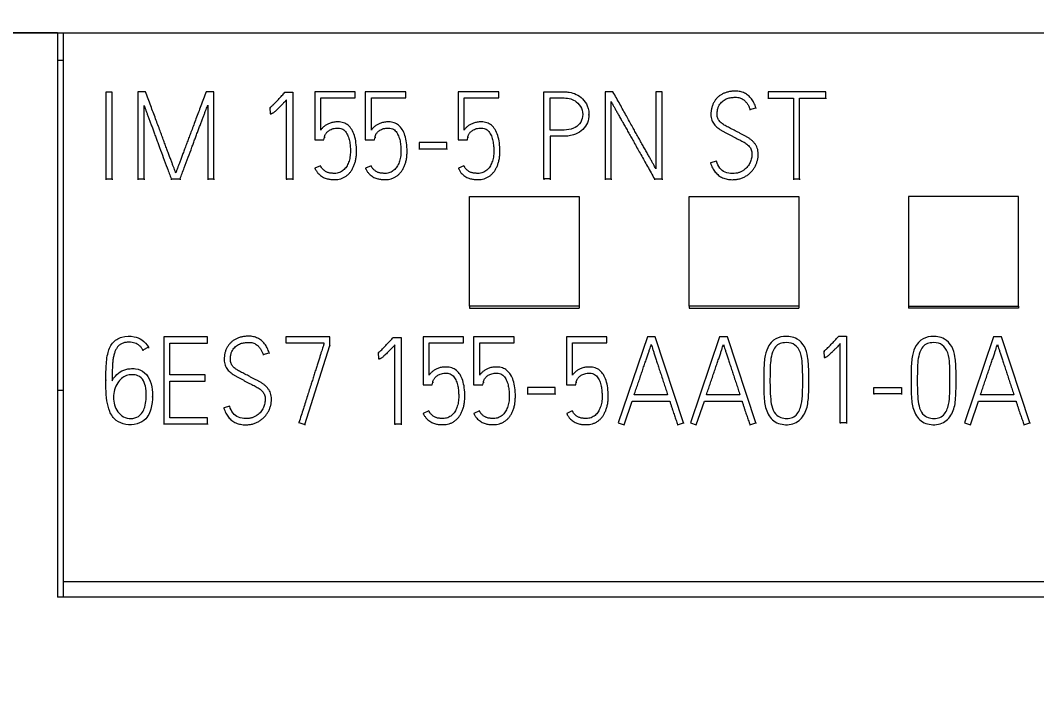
# Model space of a CAD drawing. Header units: millimetres. Extents: x 1359 to 3577, y 1333 to 3557.
# Drawn here: x 2545.79 to 2564.3, y 3041.61 to 3053.78 of the extents above; entities that cross this region are included whole.
import ezdxf

# ---------------------------------------------------------------- set-up
doc = ezdxf.new("R2010")
doc.units = ezdxf.units.MM
doc.set_wipeout_variables(frame=1)
doc.layers.add('000-PI-Oprema', color=30, linetype='Continuous', lineweight=5)
doc.layers.add('002-PI-Kabelska kanalica', color=150, linetype='Continuous')
doc.styles.get("Standard").update_dxf_attribs({"font": 'arial.ttf'})
doc.dimstyles.new('ISO-25', dxfattribs={"dimtxt": 2.5, "dimasz": 2.5, "dimexe": 1.25, "dimexo": 0.625, "dimtad": 1, "dimtxsty": 'Standard', "dimcen": 2.5, "dimadec": 0, "dimazin": 0, "dimtfac": 1, "dimtmove": 0, "dimatfit": 3, "dimfxl": 1, "dimarcsym": 0})

# ---------------------------------------------------------------- blocks, each defined once
blk = doc.blocks.new('IM 155-5 PN ST - 6ES7155-5AA01-0AB0')
blk.add_wipeout([(0, 147.007), (34.8, 147.007), (34.8, 0), (0, 0)])
at = {"color": 0, "linetype": 'ByBlock', "lineweight": 0, "ltscale": 0.25}
blk.add_lwpolyline([(0, 147.007), (34.8, 147.007), (34.8, 0), (0, 0), (0, 147.007)], dxfattribs=at)
at = {"layer": '000-PI-Oprema', "color": 0, "linetype": 'ByBlock', "lineweight": 0}
for p, q in [((4.9, 147.007), (0, 147.007)), ((5, 147), (4.9, 147)), ((29.8, 147), (5, 147)), ((5, 147), (5, 137.006)), ((5, 146.5), (4.9, 146.5)), ((5.89, 145.928), (5.779, 145.928)), ((5.779, 145.928), (5.779, 144.345)), ((5.89, 144.345), (5.89, 145.928)), ((6.36, 145.932), (6.36, 144.345)), ((6.502, 145.932), (6.36, 145.932)), ((7.747, 145.932), (7.603, 145.932)), ((7.747, 144.345), (7.747, 145.932)), ((9.041, 145.923), (9.181, 145.923)), ((9.181, 145.923), (9.181, 144.343)), ((10.321, 145.932), (9.582, 145.932)), ((9.582, 145.932), (9.582, 145.06)), ((10.321, 145.822), (10.321, 145.932)), ((11.242, 145.932), (10.503, 145.932)), ((10.503, 145.932), (10.503, 145.06)), ((11.242, 145.822), (11.242, 145.932)), ((12.194, 145.932), (12.194, 145.06)), ((12.933, 145.932), (12.194, 145.932)), ((12.933, 145.822), (12.933, 145.932)), ((13.757, 144.345), (13.757, 145.932)), ((14.871, 145.932), (14.871, 144.345)), ((15.015, 145.932), (14.871, 145.932)), ((15.911, 145.932), (15.798, 145.932)), ((15.798, 145.932), (15.798, 144.528)), ((15.911, 144.345), (15.911, 145.932)), ((18.89, 145.93), (17.844, 145.93)), ((17.844, 145.93), (17.844, 145.818)), ((18.89, 145.818), (18.89, 145.93)), ((7.634, 145.69), (7.634, 144.345)), ((9.07, 144.343), (9.07, 145.787)), ((9.693, 145.236), (9.693, 145.822)), ((9.693, 145.822), (10.321, 145.822)), ((10.614, 145.236), (10.614, 145.822)), ((10.614, 145.822), (11.242, 145.822)), ((12.305, 145.822), (12.933, 145.822)), ((12.305, 145.236), (12.305, 145.822)), ((13.87, 145.236), (13.87, 145.82)), ((14.982, 144.345), (14.982, 145.754)), ((17.844, 145.818), (18.301, 145.818)), ((17.844, 145.818), (17.844, 145.805)), ((18.301, 145.818), (18.301, 144.345)), ((18.415, 144.345), (18.415, 145.818)), ((18.415, 145.818), (18.89, 145.818)), ((18.89, 145.818), (18.89, 145.805)), ((6.473, 144.345), (6.473, 145.685)), ((8.772, 145.649), (8.772, 145.636)), ((8.779, 145.531), (8.772, 145.649)), ((8.779, 145.531), (8.779, 145.519)), ((14.578, 145.505), (14.578, 145.518)), ((16.799, 145.521), (16.799, 145.508)), ((17.509, 145.611), (17.618, 145.641)), ((17.509, 145.611), (17.509, 145.598)), ((17.618, 145.641), (17.618, 145.629)), ((9.582, 145.06), (9.751, 145.06)), ((9.751, 145.06), (9.76, 145.109)), ((9.76, 145.109), (9.76, 145.096)), ((10.503, 145.06), (10.672, 145.06)), ((10.672, 145.06), (10.681, 145.109)), ((10.681, 145.109), (10.681, 145.096)), ((11.99, 145.007), (11.484, 145.007)), ((11.484, 145.007), (11.484, 144.895)), ((11.99, 144.895), (11.99, 145.007)), ((12.194, 145.06), (12.363, 145.06)), ((12.363, 145.06), (12.372, 145.109)), ((12.372, 145.109), (12.372, 145.096)), ((13.87, 145.124), (13.87, 144.345)), ((10.344, 144.842), (10.344, 144.855)), ((11.265, 144.842), (11.265, 144.855)), ((11.484, 144.895), (11.99, 144.895)), ((11.484, 144.895), (11.484, 144.883)), ((11.99, 144.895), (11.99, 144.883)), ((12.956, 144.842), (12.956, 144.855)), ((17.66, 144.783), (17.66, 144.796)), ((9.689, 144.585), (9.587, 144.539)), ((10.61, 144.585), (10.508, 144.539)), ((12.301, 144.585), (12.199, 144.539)), ((16.901, 144.669), (16.792, 144.638)), ((16.792, 144.638), (16.792, 144.625)), ((9.587, 144.539), (9.587, 144.526)), ((10.508, 144.539), (10.508, 144.526)), ((12.199, 144.539), (12.199, 144.526)), ((5.779, 144.345), (5.89, 144.345)), ((5.779, 144.345), (5.779, 144.332)), ((5.89, 144.345), (5.89, 144.332)), ((6.36, 144.345), (6.36, 144.332)), ((6.36, 144.345), (6.473, 144.345)), ((6.473, 144.345), (6.473, 144.332)), ((6.968, 144.345), (6.968, 144.332)), ((6.968, 144.345), (7.13, 144.345)), ((7.13, 144.345), (7.13, 144.332)), ((7.634, 144.345), (7.747, 144.345)), ((7.634, 144.345), (7.634, 144.332)), ((7.747, 144.345), (7.747, 144.332)), ((9.07, 144.343), (9.07, 144.33)), ((9.181, 144.343), (9.07, 144.343)), ((9.181, 144.343), (9.181, 144.33)), ((13.757, 144.345), (13.757, 144.332)), ((13.87, 144.345), (13.757, 144.345)), ((13.87, 144.345), (13.87, 144.332)), ((14.871, 144.345), (14.871, 144.332)), ((14.871, 144.345), (14.982, 144.345)), ((14.982, 144.345), (14.982, 144.332)), ((15.772, 144.345), (15.911, 144.345)), ((15.772, 144.345), (15.772, 144.332)), ((15.911, 144.345), (15.911, 144.332)), ((18.301, 144.345), (18.415, 144.345)), ((18.301, 144.345), (18.301, 144.332)), ((18.415, 144.345), (18.415, 144.332)), ((12.4, 144.028), (14.4, 144.028)), ((12.4, 142.027), (12.4, 144.028)), ((14.4, 144.028), (14.4, 142.027)), ((16.4, 142.027), (16.4, 144.028)), ((16.4, 144.028), (18.4, 144.028)), ((18.4, 144.028), (18.4, 142.027)), ((20.4, 144.028), (20.4, 142.027)), ((22.4, 144.028), (20.4, 144.028)), ((22.4, 142.027), (22.4, 144.028)), ((14.4, 142.027), (12.4, 142.027)), ((12.4, 142.027), (12.4, 141.989)), ((12.4, 141.989), (14.4, 141.989)), ((14.4, 142.027), (14.4, 141.989)), ((18.4, 142.027), (16.4, 142.027)), ((16.4, 142.027), (16.4, 141.989)), ((16.4, 141.989), (18.4, 141.989)), ((18.4, 142.027), (18.4, 141.989)), ((20.4, 142.027), (22.4, 142.027)), ((20.4, 142.027), (20.4, 141.989)), ((22.4, 141.989), (20.4, 141.989)), ((22.4, 142.027), (22.4, 141.989)), ((7.63, 141.468), (6.833, 141.468)), ((6.833, 141.468), (6.833, 139.886)), ((7.63, 141.356), (7.63, 141.468)), ((9.858, 141.471), (9.059, 141.471)), ((9.059, 141.471), (9.059, 141.358)), ((9.858, 141.31), (9.858, 141.471)), ((11.014, 141.46), (11.154, 141.46)), ((11.154, 141.46), (11.154, 139.879)), ((12.294, 141.468), (11.555, 141.468)), ((11.555, 141.468), (11.555, 140.597)), ((12.294, 141.358), (12.294, 141.468)), ((13.215, 141.468), (12.476, 141.468)), ((12.476, 141.468), (12.476, 140.597)), ((13.215, 141.358), (13.215, 141.468)), ((14.906, 141.468), (14.167, 141.468)), ((14.167, 141.468), (14.167, 140.597)), ((14.906, 141.358), (14.906, 141.468)), ((15.641, 141.471), (15.11, 139.906)), ((15.783, 141.471), (15.641, 141.471)), ((16.3, 139.906), (15.783, 141.471)), ((16.957, 141.471), (16.426, 139.906)), ((17.099, 141.471), (16.957, 141.471)), ((17.616, 139.906), (17.099, 141.471)), ((19.128, 141.483), (19.267, 141.483)), ((19.267, 141.483), (19.267, 139.903)), ((21.947, 141.471), (21.417, 139.906)), ((22.09, 141.471), (21.947, 141.471)), ((22.607, 139.906), (22.09, 141.471)), ((6.556, 141.279), (6.453, 141.226)), ((6.556, 141.279), (6.556, 141.266)), ((6.944, 140.775), (6.944, 141.356)), ((6.944, 141.356), (7.63, 141.356)), ((9.059, 141.358), (9.747, 141.358)), ((9.403, 139.875), (9.858, 141.31)), ((9.747, 141.358), (9.747, 141.328)), ((9.858, 141.31), (9.858, 141.297)), ((11.043, 139.879), (11.043, 141.323)), ((11.666, 140.773), (11.666, 141.358)), ((11.666, 141.358), (12.294, 141.358)), ((12.587, 140.773), (12.587, 141.358)), ((12.587, 141.358), (13.215, 141.358)), ((14.278, 140.773), (14.278, 141.358)), ((14.278, 141.358), (14.906, 141.358)), ((19.156, 139.903), (19.156, 141.347)), ((6.453, 141.226), (6.453, 141.214)), ((8.644, 141.147), (8.752, 141.178)), ((8.644, 141.147), (8.644, 141.134)), ((8.752, 141.178), (8.752, 141.165)), ((10.745, 141.185), (10.745, 141.172)), ((10.752, 141.068), (10.745, 141.185)), ((10.752, 141.068), (10.752, 141.055)), ((18.866, 141.092), (18.859, 141.209)), ((18.859, 141.209), (18.859, 141.196)), ((18.866, 141.092), (18.866, 141.079)), ((7.934, 141.058), (7.934, 141.045)), ((7.587, 140.775), (6.944, 140.775)), ((7.587, 140.665), (7.587, 140.775)), ((17.762, 140.712), (17.762, 140.699)), ((18.581, 140.68), (18.581, 140.693)), ((20.445, 140.712), (20.445, 140.699)), ((21.264, 140.68), (21.264, 140.693)), ((5.778, 140.687), (5.778, 140.675)), ((6.944, 139.996), (6.944, 140.665)), ((6.944, 140.665), (7.587, 140.665)), ((11.555, 140.597), (11.724, 140.597)), ((11.724, 140.597), (11.733, 140.645)), ((11.733, 140.645), (11.733, 140.633)), ((12.476, 140.597), (12.645, 140.597)), ((12.645, 140.597), (12.654, 140.645)), ((12.654, 140.645), (12.654, 140.633)), ((13.457, 140.544), (13.457, 140.432)), ((13.963, 140.544), (13.457, 140.544)), ((13.963, 140.432), (13.963, 140.544)), ((14.167, 140.597), (14.336, 140.597)), ((14.336, 140.597), (14.345, 140.645)), ((14.345, 140.645), (14.345, 140.633)), ((19.764, 140.544), (20.27, 140.544)), ((19.764, 140.432), (19.764, 140.544)), ((20.27, 140.544), (20.27, 140.432)), ((4.9, 140.5), (5, 140.5)), ((6.627, 140.371), (6.627, 140.383)), ((8.795, 140.32), (8.795, 140.333)), ((12.316, 140.378), (12.316, 140.391)), ((13.237, 140.378), (13.237, 140.391)), ((13.457, 140.432), (13.963, 140.432)), ((13.457, 140.432), (13.457, 140.419)), ((13.963, 140.432), (13.963, 140.419)), ((14.928, 140.378), (14.928, 140.391)), ((16.011, 140.412), (15.401, 140.412)), ((17.327, 140.412), (16.717, 140.412)), ((19.764, 140.432), (19.764, 140.419)), ((20.27, 140.432), (19.764, 140.432)), ((20.27, 140.432), (20.27, 140.419)), ((22.318, 140.412), (21.708, 140.412)), ((8.036, 140.205), (7.927, 140.174)), ((7.927, 140.174), (7.927, 140.161)), ((15.217, 139.87), (15.363, 140.3)), ((15.363, 140.3), (16.049, 140.3)), ((16.049, 140.3), (16.049, 140.287)), ((16.533, 139.87), (16.679, 140.3)), ((16.679, 140.3), (17.365, 140.3)), ((17.365, 140.3), (17.365, 140.287)), ((21.524, 139.87), (21.67, 140.3)), ((21.67, 140.3), (22.356, 140.3)), ((22.356, 140.3), (22.356, 140.287)), ((7.63, 139.996), (6.944, 139.996)), ((7.63, 139.886), (7.63, 139.996)), ((11.662, 140.121), (11.56, 140.075)), ((11.56, 140.075), (11.56, 140.062)), ((12.583, 140.121), (12.481, 140.075)), ((12.481, 140.075), (12.481, 140.062)), ((14.274, 140.121), (14.172, 140.075)), ((14.172, 140.075), (14.172, 140.062)), ((6.833, 139.886), (6.833, 139.873)), ((6.833, 139.886), (7.63, 139.886)), ((7.63, 139.886), (7.63, 139.873)), ((9.296, 139.91), (9.296, 139.897)), ((9.296, 139.91), (9.403, 139.875)), ((9.403, 139.875), (9.403, 139.862)), ((11.154, 139.879), (11.043, 139.879)), ((11.043, 139.879), (11.043, 139.867)), ((11.154, 139.879), (11.154, 139.867)), ((15.11, 139.906), (15.217, 139.87)), ((16.191, 139.87), (16.3, 139.906)), ((16.191, 139.87), (16.191, 139.858)), ((16.3, 139.906), (16.3, 139.893)), ((16.426, 139.906), (16.533, 139.87)), ((17.507, 139.87), (17.616, 139.906)), ((17.507, 139.87), (17.507, 139.858)), ((17.616, 139.906), (17.616, 139.893)), ((19.267, 139.903), (19.156, 139.903)), ((19.156, 139.903), (19.156, 139.89)), ((19.267, 139.903), (19.267, 139.89)), ((21.417, 139.906), (21.524, 139.87)), ((22.498, 139.87), (22.607, 139.906)), ((22.498, 139.87), (22.498, 139.858)), ((22.607, 139.906), (22.607, 139.893)), ((29.8, 137.006), (5, 137.006)), ((5, 137.006), (5, 136.726)), ((29.9, 136.726), (4.9, 136.726))]:
    blk.add_line(p, q, dxfattribs=at)
for points, knots in [([(4.9, 147.007), (4.9, 145.414), (4.9, 141.989), (4.9, 138.561), (4.9, 136.726)], [0, 0, 0, 0, 0.464934, 1, 1, 1, 1]), ([(7.053, 144.457), (7.05, 144.462), (7.044, 144.476), (7.033, 144.504), (7.018, 144.544), (6.999, 144.594), (6.977, 144.653), (6.952, 144.719), (6.924, 144.792), (6.895, 144.871), (6.864, 144.955), (6.831, 145.042), (6.799, 145.131), (6.751, 145.264), (6.682, 145.446), (6.594, 145.683), (6.534, 145.847), (6.502, 145.932)], [0, 0, 0, 0, 0.010517, 0.029578, 0.057191, 0.091739, 0.131602, 0.17678, 0.226508, 0.280023, 0.337325, 0.396884, 0.457174, 0.518195, 0.6666, 0.827202, 1, 1, 1, 1]), ([(7.603, 145.932), (7.571, 145.847), (7.511, 145.683), (7.422, 145.446), (7.353, 145.264), (7.303, 145.131), (7.27, 145.042), (7.237, 144.955), (7.206, 144.871), (7.176, 144.792), (7.149, 144.719), (7.124, 144.653), (7.102, 144.594), (7.084, 144.544), (7.069, 144.505), (7.059, 144.477), (7.054, 144.462), (7.053, 144.457)], [0, 0, 0, 0, 0.172856, 0.333623, 0.482302, 0.543591, 0.604043, 0.663657, 0.720959, 0.774475, 0.824205, 0.869357, 0.90914, 0.943554, 0.970979, 0.989794, 1, 1, 1, 1]), ([(8.772, 145.649), (8.787, 145.661), (8.821, 145.69), (8.875, 145.744), (8.932, 145.804), (8.988, 145.864), (9.023, 145.903), (9.041, 145.923)], [0, 0, 0, 0, 0.14828, 0.351812, 0.596934, 0.786757, 1, 1, 1, 1]), ([(13.757, 145.932), (13.818, 145.932), (13.941, 145.931), (14.095, 145.934), (14.232, 145.928), (14.35, 145.89), (14.47, 145.808), (14.564, 145.667), (14.59, 145.494), (14.542, 145.332), (14.44, 145.213), (14.314, 145.147), (14.179, 145.122), (14.065, 145.125), (13.959, 145.124), (13.899, 145.124), (13.87, 145.124)], [0, 0, 0, 0, 0.093054, 0.186108, 0.233138, 0.300348, 0.37133, 0.450927, 0.550731, 0.628401, 0.702858, 0.783505, 0.838036, 0.909661, 0.955896, 1, 1, 1, 1]), ([(15.798, 144.528), (15.793, 144.537), (15.782, 144.558), (15.761, 144.595), (15.736, 144.64), (15.706, 144.694), (15.671, 144.755), (15.634, 144.821), (15.594, 144.892), (15.552, 144.968), (15.507, 145.048), (15.462, 145.129), (15.416, 145.211), (15.348, 145.333), (15.256, 145.498), (15.138, 145.711), (15.057, 145.857), (15.015, 145.932)], [0, 0, 0, 0, 0.019057, 0.045144, 0.078261, 0.117077, 0.160259, 0.207807, 0.259003, 0.31313, 0.370188, 0.428711, 0.487234, 0.545757, 0.688172, 0.839586, 1, 1, 1, 1]), ([(17.618, 145.641), (17.609, 145.672), (17.586, 145.73), (17.539, 145.806), (17.48, 145.868), (17.41, 145.913), (17.331, 145.94), (17.254, 145.947), (17.182, 145.943), (17.12, 145.933), (17.062, 145.917), (17.009, 145.894), (16.962, 145.865), (16.92, 145.831), (16.884, 145.79), (16.854, 145.745), (16.83, 145.694), (16.812, 145.639), (16.801, 145.58), (16.798, 145.521), (16.801, 145.467), (16.812, 145.419), (16.832, 145.377), (16.858, 145.34), (16.888, 145.306), (16.923, 145.275), (16.962, 145.247), (17.004, 145.22), (17.049, 145.196), (17.096, 145.173), (17.143, 145.148), (17.189, 145.122), (17.234, 145.098), (17.279, 145.075), (17.322, 145.055), (17.364, 145.035), (17.402, 145.013), (17.437, 144.991), (17.468, 144.966), (17.495, 144.939), (17.518, 144.91), (17.535, 144.877), (17.545, 144.838), (17.548, 144.799), (17.545, 144.76), (17.539, 144.723), (17.529, 144.683), (17.514, 144.643), (17.493, 144.605), (17.468, 144.569), (17.437, 144.535), (17.399, 144.505), (17.357, 144.479), (17.308, 144.458), (17.252, 144.446), (17.167, 144.441), (17.057, 144.456), (16.95, 144.542), (16.91, 144.624), (16.901, 144.669)], [0, 0, 0, 0, 0.029502, 0.056552, 0.082213, 0.107035, 0.131706, 0.157625, 0.177725, 0.196768, 0.215008, 0.232485, 0.249262, 0.265692, 0.282067, 0.298646, 0.315747, 0.333416, 0.35172, 0.370963, 0.387214, 0.402039, 0.415923, 0.429557, 0.443355, 0.457518, 0.472137, 0.48722, 0.502837, 0.518847, 0.535063, 0.551489, 0.567151, 0.582304, 0.596956, 0.611001, 0.624363, 0.637091, 0.649186, 0.660727, 0.671894, 0.683121, 0.695107, 0.708316, 0.719066, 0.730707, 0.743348, 0.756492, 0.769735, 0.783289, 0.797204, 0.811603, 0.826753, 0.842746, 0.859925, 0.878764, 0.920226, 0.957605, 1, 1, 1, 1]), ([(7.13, 144.345), (7.155, 144.412), (7.204, 144.544), (7.276, 144.736), (7.333, 144.886), (7.374, 144.998), (7.402, 145.075), (7.431, 145.151), (7.459, 145.226), (7.486, 145.299), (7.513, 145.37), (7.538, 145.436), (7.561, 145.498), (7.583, 145.556), (7.603, 145.607), (7.62, 145.651), (7.63, 145.678), (7.634, 145.69)], [0, 0, 0, 0, 0.150097, 0.292972, 0.428623, 0.485357, 0.542309, 0.599481, 0.655764, 0.710053, 0.762346, 0.812025, 0.858473, 0.901688, 0.940344, 0.973115, 1, 1, 1, 1]), ([(9.07, 145.787), (9.052, 145.768), (9.019, 145.732), (8.973, 145.684), (8.934, 145.645), (8.901, 145.613), (8.873, 145.587), (8.85, 145.567), (8.831, 145.552), (8.816, 145.542), (8.804, 145.536), (8.794, 145.533), (8.786, 145.532), (8.781, 145.531), (8.779, 145.531)], [0, 0, 0, 0, 0.200504, 0.370797, 0.510902, 0.6264, 0.722885, 0.800448, 0.861213, 0.907383, 0.939504, 0.963232, 0.983337, 1, 1, 1, 1]), ([(13.87, 145.82), (13.912, 145.82), (13.997, 145.819), (14.123, 145.822), (14.245, 145.811), (14.363, 145.751), (14.454, 145.638), (14.476, 145.484), (14.419, 145.344), (14.289, 145.251), (14.14, 145.233), (13.998, 145.237), (13.912, 145.236), (13.87, 145.236)], [0, 0, 0, 0, 0.084625, 0.169251, 0.250364, 0.325848, 0.426643, 0.527499, 0.623199, 0.715506, 0.830749, 0.915375, 1, 1, 1, 1]), ([(14.982, 145.754), (14.986, 145.745), (14.997, 145.725), (15.016, 145.689), (15.042, 145.644), (15.072, 145.591), (15.106, 145.531), (15.143, 145.465), (15.184, 145.393), (15.226, 145.317), (15.271, 145.238), (15.316, 145.156), (15.363, 145.073), (15.432, 144.951), (15.525, 144.784), (15.646, 144.569), (15.729, 144.421), (15.772, 144.345)], [0, 0, 0, 0, 0.017881, 0.043036, 0.075471, 0.113785, 0.156579, 0.203853, 0.254825, 0.308715, 0.365522, 0.423995, 0.482881, 0.542179, 0.685414, 0.838021, 1, 1, 1, 1]), ([(16.792, 144.638), (16.802, 144.606), (16.824, 144.547), (16.874, 144.469), (16.937, 144.407), (17.012, 144.363), (17.098, 144.337), (17.183, 144.33), (17.261, 144.335), (17.327, 144.348), (17.388, 144.371), (17.444, 144.401), (17.493, 144.436), (17.537, 144.477), (17.574, 144.523), (17.605, 144.573), (17.629, 144.626), (17.647, 144.682), (17.658, 144.739), (17.661, 144.797), (17.658, 144.853), (17.645, 144.906), (17.624, 144.953), (17.596, 144.994), (17.563, 145.031), (17.525, 145.063), (17.483, 145.093), (17.438, 145.121), (17.39, 145.145), (17.341, 145.169), (17.292, 145.195), (17.245, 145.22), (17.2, 145.244), (17.158, 145.265), (17.117, 145.286), (17.079, 145.305), (17.043, 145.326), (17.011, 145.347), (16.983, 145.369), (16.958, 145.393), (16.938, 145.42), (16.923, 145.449), (16.914, 145.483), (16.911, 145.528), (16.915, 145.581), (16.926, 145.638), (16.948, 145.686), (16.975, 145.725), (17.006, 145.758), (17.04, 145.783), (17.076, 145.802), (17.113, 145.816), (17.151, 145.825), (17.187, 145.829), (17.218, 145.832), (17.251, 145.833), (17.286, 145.831), (17.322, 145.824), (17.355, 145.811), (17.384, 145.794), (17.409, 145.775), (17.432, 145.753), (17.451, 145.73), (17.468, 145.706), (17.482, 145.681), (17.493, 145.656), (17.502, 145.633), (17.507, 145.618), (17.509, 145.611)], [0, 0, 0, 0, 0.030216, 0.057834, 0.084112, 0.110126, 0.13699, 0.166062, 0.187444, 0.207786, 0.227532, 0.246694, 0.265147, 0.28321, 0.301078, 0.318906, 0.33698, 0.354995, 0.372624, 0.390132, 0.408102, 0.424528, 0.439934, 0.454952, 0.469937, 0.485134, 0.500714, 0.516729, 0.533253, 0.550073, 0.566929, 0.583824, 0.598837, 0.613277, 0.627146, 0.64033, 0.652736, 0.664395, 0.675364, 0.685785, 0.695827, 0.705789, 0.716159, 0.727332, 0.74751, 0.765141, 0.780786, 0.795151, 0.808601, 0.821478, 0.833928, 0.845962, 0.857807, 0.868933, 0.878649, 0.88698, 0.899043, 0.910208, 0.920757, 0.930874, 0.940594, 0.950061, 0.959303, 0.96829, 0.9771, 0.985473, 0.993098, 1, 1, 1, 1]), ([(6.473, 145.685), (6.478, 145.673), (6.488, 145.646), (6.504, 145.601), (6.523, 145.549), (6.544, 145.492), (6.568, 145.429), (6.593, 145.363), (6.619, 145.293), (6.646, 145.22), (6.673, 145.145), (6.701, 145.069), (6.729, 144.993), (6.771, 144.882), (6.825, 144.732), (6.896, 144.542), (6.944, 144.412), (6.968, 144.345)], [0, 0, 0, 0, 0.027797, 0.061126, 0.099988, 0.14327, 0.189861, 0.23976, 0.292286, 0.346758, 0.403177, 0.460328, 0.516996, 0.573181, 0.708838, 0.851111, 1, 1, 1, 1]), ([(9.587, 144.539), (9.594, 144.522), (9.61, 144.492), (9.639, 144.452), (9.671, 144.42), (9.705, 144.394), (9.739, 144.374), (9.774, 144.359), (9.808, 144.348), (9.841, 144.341), (9.872, 144.337), (9.901, 144.335), (9.925, 144.334), (9.959, 144.334), (10.002, 144.336), (10.056, 144.348), (10.107, 144.368), (10.154, 144.395), (10.196, 144.43), (10.233, 144.471), (10.265, 144.52), (10.293, 144.574), (10.315, 144.634), (10.332, 144.7), (10.342, 144.772), (10.345, 144.874), (10.338, 144.998), (10.311, 145.133), (10.263, 145.242), (10.196, 145.325), (10.107, 145.375), (10.028, 145.385), (9.969, 145.383), (9.932, 145.379), (9.897, 145.372), (9.865, 145.363), (9.836, 145.352), (9.809, 145.339), (9.785, 145.325), (9.762, 145.309), (9.742, 145.292), (9.724, 145.274), (9.708, 145.256), (9.698, 145.243), (9.693, 145.236)], [0, 0, 0, 0, 0.024069, 0.045895, 0.065947, 0.084694, 0.102332, 0.119106, 0.135048, 0.150058, 0.164263, 0.177124, 0.187995, 0.196882, 0.221955, 0.246228, 0.270266, 0.294235, 0.318316, 0.3431, 0.368916, 0.395996, 0.424718, 0.455141, 0.487371, 0.521739, 0.59301, 0.653818, 0.706175, 0.751859, 0.794087, 0.838462, 0.856298, 0.873015, 0.888721, 0.903495, 0.9174, 0.930548, 0.943125, 0.955271, 0.967063, 0.978466, 0.989425, 1, 1, 1, 1]), ([(10.508, 144.539), (10.515, 144.522), (10.531, 144.492), (10.56, 144.452), (10.592, 144.42), (10.626, 144.394), (10.66, 144.374), (10.695, 144.359), (10.729, 144.348), (10.762, 144.341), (10.793, 144.337), (10.821, 144.335), (10.846, 144.334), (10.879, 144.334), (10.923, 144.336), (10.977, 144.348), (11.028, 144.368), (11.074, 144.395), (11.117, 144.43), (11.154, 144.471), (11.186, 144.52), (11.214, 144.574), (11.236, 144.634), (11.253, 144.7), (11.263, 144.772), (11.266, 144.874), (11.259, 144.998), (11.232, 145.133), (11.184, 145.242), (11.116, 145.325), (11.028, 145.375), (10.949, 145.385), (10.89, 145.383), (10.853, 145.379), (10.818, 145.372), (10.786, 145.363), (10.757, 145.352), (10.73, 145.339), (10.706, 145.325), (10.683, 145.309), (10.663, 145.292), (10.645, 145.274), (10.629, 145.256), (10.619, 145.243), (10.614, 145.236)], [0, 0, 0, 0, 0.024069, 0.045895, 0.065947, 0.084694, 0.102332, 0.119106, 0.135048, 0.150058, 0.164263, 0.177124, 0.187995, 0.196882, 0.221955, 0.246228, 0.270266, 0.294235, 0.318316, 0.3431, 0.368916, 0.395996, 0.424718, 0.455141, 0.487371, 0.521739, 0.59301, 0.653818, 0.706175, 0.751859, 0.794087, 0.838462, 0.856298, 0.873015, 0.888721, 0.903495, 0.9174, 0.930548, 0.943125, 0.955271, 0.967063, 0.978466, 0.989425, 1, 1, 1, 1]), ([(12.199, 144.539), (12.206, 144.522), (12.222, 144.492), (12.251, 144.452), (12.283, 144.42), (12.317, 144.394), (12.351, 144.374), (12.386, 144.359), (12.42, 144.348), (12.453, 144.341), (12.484, 144.337), (12.512, 144.335), (12.537, 144.334), (12.57, 144.334), (12.614, 144.336), (12.668, 144.348), (12.719, 144.368), (12.765, 144.395), (12.808, 144.43), (12.845, 144.471), (12.877, 144.52), (12.905, 144.574), (12.927, 144.634), (12.944, 144.7), (12.954, 144.772), (12.957, 144.874), (12.95, 144.998), (12.923, 145.133), (12.875, 145.242), (12.807, 145.325), (12.719, 145.375), (12.64, 145.385), (12.581, 145.383), (12.544, 145.379), (12.509, 145.372), (12.477, 145.363), (12.448, 145.352), (12.421, 145.339), (12.397, 145.325), (12.374, 145.309), (12.354, 145.292), (12.336, 145.274), (12.32, 145.256), (12.31, 145.243), (12.305, 145.236)], [0, 0, 0, 0, 0.024069, 0.045895, 0.065947, 0.084694, 0.102332, 0.119106, 0.135048, 0.150058, 0.164263, 0.177124, 0.187995, 0.196882, 0.221955, 0.246228, 0.270266, 0.294235, 0.318316, 0.3431, 0.368916, 0.395996, 0.424718, 0.455141, 0.487371, 0.521739, 0.59301, 0.653818, 0.706175, 0.751859, 0.794087, 0.838462, 0.856298, 0.873015, 0.888721, 0.903495, 0.9174, 0.930548, 0.943125, 0.955271, 0.967063, 0.978466, 0.989425, 1, 1, 1, 1]), ([(9.76, 145.109), (9.76, 145.111), (9.761, 145.117), (9.764, 145.127), (9.769, 145.142), (9.777, 145.159), (9.789, 145.177), (9.805, 145.197), (9.825, 145.216), (9.85, 145.233), (9.881, 145.25), (9.917, 145.263), (9.961, 145.27), (10.008, 145.273), (10.054, 145.269), (10.096, 145.252), (10.13, 145.224), (10.157, 145.189), (10.179, 145.15), (10.197, 145.106), (10.21, 145.061), (10.22, 145.014), (10.226, 144.968), (10.23, 144.923), (10.232, 144.883), (10.233, 144.841), (10.231, 144.795), (10.225, 144.744), (10.215, 144.695), (10.2, 144.649), (10.182, 144.606), (10.161, 144.567), (10.135, 144.533), (10.104, 144.503), (10.07, 144.478), (10.032, 144.46), (9.99, 144.448), (9.953, 144.446), (9.921, 144.447), (9.897, 144.448), (9.872, 144.45), (9.848, 144.454), (9.825, 144.461), (9.802, 144.47), (9.78, 144.482), (9.759, 144.496), (9.739, 144.512), (9.72, 144.532), (9.703, 144.557), (9.694, 144.575), (9.689, 144.585)], [0, 0, 0, 0, 0.003835, 0.010291, 0.019409, 0.030552, 0.043292, 0.05784, 0.074033, 0.091897, 0.111744, 0.133944, 0.159245, 0.188187, 0.215554, 0.240583, 0.265389, 0.291021, 0.31727, 0.344637, 0.372616, 0.400483, 0.428409, 0.454895, 0.478324, 0.498718, 0.529219, 0.559061, 0.588457, 0.616902, 0.643928, 0.66984, 0.694837, 0.719271, 0.743714, 0.768159, 0.792837, 0.81861, 0.833136, 0.847541, 0.86185, 0.876011, 0.890073, 0.904195, 0.91847, 0.932995, 0.947925, 0.96372, 0.980987, 1, 1, 1, 1]), ([(10.681, 145.109), (10.681, 145.111), (10.682, 145.117), (10.685, 145.127), (10.69, 145.142), (10.698, 145.159), (10.71, 145.177), (10.725, 145.197), (10.746, 145.216), (10.771, 145.233), (10.802, 145.25), (10.838, 145.263), (10.882, 145.27), (10.929, 145.273), (10.975, 145.269), (11.017, 145.252), (11.051, 145.224), (11.078, 145.189), (11.1, 145.15), (11.118, 145.106), (11.131, 145.061), (11.141, 145.014), (11.147, 144.968), (11.151, 144.923), (11.153, 144.883), (11.154, 144.841), (11.152, 144.795), (11.146, 144.744), (11.136, 144.695), (11.121, 144.649), (11.103, 144.606), (11.081, 144.567), (11.056, 144.533), (11.025, 144.503), (10.991, 144.478), (10.953, 144.46), (10.911, 144.448), (10.874, 144.446), (10.842, 144.447), (10.818, 144.448), (10.793, 144.45), (10.769, 144.454), (10.745, 144.461), (10.723, 144.47), (10.701, 144.482), (10.68, 144.496), (10.66, 144.512), (10.641, 144.532), (10.624, 144.557), (10.615, 144.575), (10.61, 144.585)], [0, 0, 0, 0, 0.003835, 0.010291, 0.019409, 0.030552, 0.043292, 0.05784, 0.074033, 0.091897, 0.111744, 0.133944, 0.159245, 0.188187, 0.215554, 0.240583, 0.265389, 0.291021, 0.31727, 0.344637, 0.372616, 0.400483, 0.428409, 0.454895, 0.478324, 0.498718, 0.529219, 0.559061, 0.588457, 0.616902, 0.643928, 0.66984, 0.694837, 0.719271, 0.743714, 0.768159, 0.792837, 0.81861, 0.833136, 0.847541, 0.86185, 0.876011, 0.890073, 0.904195, 0.91847, 0.932995, 0.947925, 0.96372, 0.980987, 1, 1, 1, 1]), ([(12.372, 145.109), (12.372, 145.111), (12.373, 145.117), (12.376, 145.127), (12.381, 145.142), (12.389, 145.159), (12.401, 145.177), (12.416, 145.197), (12.437, 145.216), (12.462, 145.233), (12.493, 145.25), (12.529, 145.263), (12.573, 145.27), (12.619, 145.273), (12.666, 145.269), (12.708, 145.252), (12.742, 145.224), (12.768, 145.189), (12.791, 145.15), (12.809, 145.106), (12.822, 145.061), (12.832, 145.014), (12.838, 144.968), (12.842, 144.923), (12.844, 144.883), (12.845, 144.841), (12.843, 144.795), (12.837, 144.744), (12.827, 144.695), (12.812, 144.649), (12.794, 144.606), (12.772, 144.567), (12.747, 144.533), (12.716, 144.503), (12.682, 144.478), (12.644, 144.46), (12.602, 144.448), (12.565, 144.446), (12.533, 144.447), (12.509, 144.448), (12.484, 144.45), (12.46, 144.454), (12.436, 144.461), (12.414, 144.47), (12.392, 144.482), (12.371, 144.496), (12.351, 144.512), (12.332, 144.532), (12.315, 144.557), (12.306, 144.575), (12.301, 144.585)], [0, 0, 0, 0, 0.003835, 0.010291, 0.019409, 0.030552, 0.043292, 0.05784, 0.074033, 0.091897, 0.111744, 0.133944, 0.159245, 0.188187, 0.215554, 0.240583, 0.265389, 0.291021, 0.31727, 0.344637, 0.372616, 0.400483, 0.428409, 0.454895, 0.478324, 0.498718, 0.529219, 0.559061, 0.588457, 0.616902, 0.643928, 0.66984, 0.694837, 0.719271, 0.743714, 0.768159, 0.792837, 0.81861, 0.833136, 0.847541, 0.86185, 0.876011, 0.890073, 0.904195, 0.91847, 0.932995, 0.947925, 0.96372, 0.980987, 1, 1, 1, 1]), ([(5.892, 140.669), (5.909, 140.701), (5.958, 140.77), (6.066, 140.862), (6.201, 140.892), (6.346, 140.894), (6.499, 140.83), (6.603, 140.658), (6.632, 140.445), (6.625, 140.209), (6.542, 139.98), (6.343, 139.867), (6.145, 139.859), (5.95, 139.935), (5.837, 140.107), (5.791, 140.313), (5.776, 140.569), (5.778, 140.855), (5.795, 141.134), (5.877, 141.365), (6.072, 141.488), (6.274, 141.489), (6.452, 141.418), (6.524, 141.336), (6.556, 141.279)], [0, 0, 0, 0, 0.02393, 0.058436, 0.092901, 0.11565, 0.156418, 0.198436, 0.246788, 0.301667, 0.360628, 0.402199, 0.449294, 0.491817, 0.537613, 0.583052, 0.635408, 0.713089, 0.778029, 0.827146, 0.873729, 0.924655, 0.959173, 1, 1, 1, 1]), ([(8.752, 141.178), (8.743, 141.208), (8.721, 141.266), (8.674, 141.343), (8.614, 141.404), (8.545, 141.449), (8.466, 141.476), (8.388, 141.483), (8.317, 141.48), (8.255, 141.47), (8.197, 141.453), (8.144, 141.431), (8.096, 141.402), (8.055, 141.367), (8.019, 141.327), (7.989, 141.281), (7.964, 141.231), (7.946, 141.176), (7.936, 141.116), (7.932, 141.058), (7.936, 141.003), (7.947, 140.955), (7.967, 140.913), (7.993, 140.876), (8.023, 140.842), (8.058, 140.812), (8.097, 140.783), (8.138, 140.757), (8.184, 140.733), (8.23, 140.709), (8.277, 140.684), (8.323, 140.659), (8.369, 140.634), (8.413, 140.612), (8.457, 140.592), (8.498, 140.572), (8.536, 140.55), (8.571, 140.527), (8.603, 140.503), (8.63, 140.476), (8.653, 140.447), (8.67, 140.413), (8.68, 140.374), (8.682, 140.335), (8.68, 140.297), (8.673, 140.259), (8.663, 140.22), (8.648, 140.18), (8.628, 140.141), (8.602, 140.105), (8.571, 140.071), (8.534, 140.042), (8.492, 140.015), (8.443, 139.995), (8.386, 139.983), (8.302, 139.978), (8.192, 139.993), (8.084, 140.078), (8.045, 140.16), (8.036, 140.205)], [0, 0, 0, 0, 0.029502, 0.056552, 0.082213, 0.107035, 0.131706, 0.157625, 0.177725, 0.196768, 0.215008, 0.232485, 0.249262, 0.265692, 0.282067, 0.298646, 0.315747, 0.333416, 0.35172, 0.370963, 0.387214, 0.402039, 0.415923, 0.429557, 0.443355, 0.457518, 0.472137, 0.48722, 0.502837, 0.518847, 0.535063, 0.551489, 0.567151, 0.582304, 0.596956, 0.611001, 0.624363, 0.637091, 0.649186, 0.660727, 0.671894, 0.683121, 0.695107, 0.708316, 0.719066, 0.730707, 0.743348, 0.756492, 0.769735, 0.783289, 0.797204, 0.811603, 0.826753, 0.842746, 0.859925, 0.878764, 0.920226, 0.957605, 1, 1, 1, 1]), ([(10.745, 141.185), (10.76, 141.197), (10.794, 141.226), (10.848, 141.281), (10.904, 141.34), (10.961, 141.401), (10.996, 141.439), (11.014, 141.46)], [0, 0, 0, 0, 0.14828, 0.351812, 0.596934, 0.786757, 1, 1, 1, 1]), ([(18.248, 141.472), (18.291, 141.464), (18.396, 141.431), (18.515, 141.298), (18.572, 141.089), (18.582, 140.856), (18.581, 140.601), (18.58, 140.347), (18.54, 140.091), (18.369, 139.877), (18.134, 139.857), (17.924, 139.928), (17.796, 140.115), (17.762, 140.371), (17.763, 140.625), (17.761, 140.879), (17.775, 141.113), (17.835, 141.298), (17.951, 141.432), (18.098, 141.482), (18.206, 141.479), (18.248, 141.472)], [0, 0, 0, 0, 0.03125, 0.078125, 0.125, 0.1875, 0.25, 0.3125, 0.375, 0.4375, 0.5, 0.53125, 0.59375, 0.65625, 0.71875, 0.78125, 0.84375, 0.890625, 0.921875, 0.96875, 1, 1, 1, 1]), ([(18.859, 141.209), (18.874, 141.221), (18.908, 141.25), (18.962, 141.305), (19.018, 141.364), (19.075, 141.425), (19.109, 141.463), (19.128, 141.483)], [0, 0, 0, 0, 0.14828, 0.351812, 0.596934, 0.786757, 1, 1, 1, 1]), ([(20.931, 141.472), (20.974, 141.464), (21.079, 141.431), (21.198, 141.298), (21.255, 141.089), (21.265, 140.856), (21.264, 140.601), (21.263, 140.347), (21.223, 140.091), (21.052, 139.877), (20.817, 139.857), (20.607, 139.928), (20.478, 140.115), (20.445, 140.371), (20.445, 140.625), (20.444, 140.879), (20.458, 141.113), (20.518, 141.298), (20.634, 141.432), (20.781, 141.482), (20.889, 141.479), (20.931, 141.472)], [0, 0, 0, 0, 0.03125, 0.078125, 0.125, 0.1875, 0.25, 0.3125, 0.375, 0.4375, 0.5, 0.53125, 0.59375, 0.65625, 0.71875, 0.78125, 0.84375, 0.890625, 0.921875, 0.96875, 1, 1, 1, 1]), ([(6.453, 141.226), (6.446, 141.242), (6.428, 141.27), (6.393, 141.307), (6.352, 141.336), (6.305, 141.357), (6.254, 141.369), (6.196, 141.373), (6.136, 141.369), (6.078, 141.354), (6.029, 141.326), (5.991, 141.288), (5.96, 141.241), (5.937, 141.185), (5.919, 141.12), (5.906, 141.046), (5.899, 140.964), (5.895, 140.873), (5.893, 140.774), (5.892, 140.705), (5.892, 140.669)], [0, 0, 0, 0, 0.043481, 0.085549, 0.127923, 0.170971, 0.214845, 0.260884, 0.317917, 0.367656, 0.41257, 0.456833, 0.503792, 0.555243, 0.612421, 0.675966, 0.746378, 0.823872, 0.908402, 1, 1, 1, 1]), ([(7.927, 140.174), (7.936, 140.143), (7.959, 140.083), (8.008, 140.005), (8.071, 139.944), (8.146, 139.899), (8.233, 139.873), (8.318, 139.866), (8.396, 139.871), (8.462, 139.884), (8.523, 139.907), (8.578, 139.937), (8.628, 139.973), (8.671, 140.014), (8.708, 140.059), (8.739, 140.109), (8.764, 140.163), (8.781, 140.218), (8.792, 140.275), (8.796, 140.333), (8.792, 140.39), (8.78, 140.443), (8.758, 140.489), (8.73, 140.53), (8.697, 140.567), (8.659, 140.6), (8.618, 140.629), (8.573, 140.657), (8.525, 140.682), (8.475, 140.706), (8.426, 140.731), (8.379, 140.757), (8.334, 140.78), (8.292, 140.802), (8.252, 140.822), (8.213, 140.842), (8.178, 140.862), (8.146, 140.883), (8.117, 140.905), (8.093, 140.93), (8.073, 140.956), (8.057, 140.986), (8.048, 141.019), (8.046, 141.064), (8.049, 141.118), (8.061, 141.175), (8.082, 141.223), (8.11, 141.261), (8.14, 141.294), (8.175, 141.319), (8.211, 141.339), (8.248, 141.353), (8.286, 141.361), (8.321, 141.365), (8.353, 141.369), (8.386, 141.37), (8.421, 141.368), (8.457, 141.36), (8.489, 141.347), (8.518, 141.33), (8.544, 141.311), (8.566, 141.29), (8.586, 141.266), (8.602, 141.242), (8.616, 141.217), (8.627, 141.192), (8.637, 141.169), (8.642, 141.154), (8.644, 141.147)], [0, 0, 0, 0, 0.030216, 0.057834, 0.084112, 0.110126, 0.13699, 0.166062, 0.187444, 0.207786, 0.227532, 0.246694, 0.265147, 0.28321, 0.301078, 0.318906, 0.33698, 0.354995, 0.372624, 0.390132, 0.408102, 0.424528, 0.439934, 0.454952, 0.469937, 0.485134, 0.500714, 0.516729, 0.533253, 0.550073, 0.566929, 0.583824, 0.598837, 0.613277, 0.627146, 0.64033, 0.652736, 0.664395, 0.675364, 0.685785, 0.695827, 0.705789, 0.716159, 0.727332, 0.74751, 0.765141, 0.780786, 0.795151, 0.808601, 0.821478, 0.833928, 0.845962, 0.857807, 0.868933, 0.878649, 0.88698, 0.899043, 0.910208, 0.920757, 0.930874, 0.940594, 0.950061, 0.959303, 0.96829, 0.9771, 0.985473, 0.993098, 1, 1, 1, 1]), ([(9.747, 141.328), (9.745, 141.325), (9.742, 141.314), (9.734, 141.292), (9.723, 141.258), (9.709, 141.213), (9.691, 141.159), (9.672, 141.096), (9.649, 141.026), (9.625, 140.951), (9.6, 140.87), (9.573, 140.785), (9.546, 140.699), (9.504, 140.569), (9.448, 140.39), (9.374, 140.156), (9.323, 139.994), (9.296, 139.91)], [0, 0, 0, 0, 0.006664, 0.022274, 0.046836, 0.07897, 0.117297, 0.161819, 0.211415, 0.264968, 0.322476, 0.382404, 0.443215, 0.50491, 0.65714, 0.82217, 1, 1, 1, 1]), ([(11.043, 141.323), (11.025, 141.304), (10.992, 141.269), (10.945, 141.221), (10.906, 141.181), (10.873, 141.149), (10.846, 141.123), (10.823, 141.103), (10.804, 141.088), (10.789, 141.078), (10.776, 141.072), (10.767, 141.07), (10.759, 141.068), (10.754, 141.068), (10.752, 141.068)], [0, 0, 0, 0, 0.200504, 0.370797, 0.510902, 0.6264, 0.722885, 0.800448, 0.861213, 0.907383, 0.939504, 0.963232, 0.983337, 1, 1, 1, 1]), ([(15.401, 140.412), (15.412, 140.444), (15.434, 140.51), (15.467, 140.608), (15.501, 140.707), (15.534, 140.804), (15.565, 140.898), (15.596, 140.985), (15.624, 141.067), (15.649, 141.141), (15.671, 141.206), (15.688, 141.26), (15.702, 141.3), (15.709, 141.321), (15.712, 141.33)], [0, 0, 0, 0, 0.106118, 0.213594, 0.322428, 0.429305, 0.530911, 0.627246, 0.716632, 0.797389, 0.869519, 0.929228, 0.972722, 1, 1, 1, 1]), ([(15.712, 141.33), (15.714, 141.321), (15.722, 141.3), (15.735, 141.26), (15.752, 141.206), (15.773, 141.141), (15.797, 141.067), (15.823, 140.985), (15.852, 140.898), (15.883, 140.804), (15.915, 140.707), (15.948, 140.609), (15.98, 140.51), (16.001, 140.444), (16.011, 140.412)], [0, 0, 0, 0, 0.027336, 0.070868, 0.130595, 0.202708, 0.283396, 0.372662, 0.4689, 0.570509, 0.677489, 0.786433, 0.893936, 1, 1, 1, 1]), ([(16.717, 140.412), (16.728, 140.444), (16.75, 140.51), (16.783, 140.608), (16.817, 140.707), (16.85, 140.804), (16.881, 140.898), (16.912, 140.985), (16.94, 141.067), (16.965, 141.141), (16.986, 141.206), (17.004, 141.26), (17.018, 141.3), (17.025, 141.321), (17.028, 141.33)], [0, 0, 0, 0, 0.106118, 0.213594, 0.322428, 0.429305, 0.530911, 0.627246, 0.716632, 0.797389, 0.869519, 0.929228, 0.972722, 1, 1, 1, 1]), ([(17.028, 141.33), (17.03, 141.321), (17.038, 141.3), (17.05, 141.26), (17.068, 141.206), (17.089, 141.141), (17.113, 141.067), (17.139, 140.985), (17.168, 140.898), (17.199, 140.804), (17.231, 140.707), (17.264, 140.609), (17.296, 140.51), (17.317, 140.444), (17.327, 140.412)], [0, 0, 0, 0, 0.027336, 0.070868, 0.130595, 0.202708, 0.283396, 0.372662, 0.4689, 0.570509, 0.677489, 0.786433, 0.893936, 1, 1, 1, 1]), ([(18.036, 141.335), (18.067, 141.352), (18.155, 141.371), (18.304, 141.361), (18.433, 141.218), (18.47, 140.988), (18.47, 140.708), (18.472, 140.427), (18.445, 140.183), (18.333, 139.983), (18.128, 139.97), (17.926, 140.067), (17.885, 140.305), (17.874, 140.536), (17.875, 140.75), (17.877, 140.942), (17.894, 141.117), (17.94, 141.254), (18.006, 141.319), (18.036, 141.335)], [0, 0, 0, 0, 0.03125, 0.078125, 0.125, 0.1875, 0.28125, 0.375, 0.4375, 0.5, 0.5625, 0.59375, 0.6875, 0.75, 0.8125, 0.875, 0.921875, 0.96875, 1, 1, 1, 1]), ([(19.156, 141.347), (19.139, 141.328), (19.105, 141.293), (19.059, 141.245), (19.02, 141.205), (18.987, 141.173), (18.96, 141.147), (18.936, 141.127), (18.917, 141.112), (18.902, 141.102), (18.89, 141.096), (18.88, 141.094), (18.873, 141.092), (18.868, 141.092), (18.866, 141.092)], [0, 0, 0, 0, 0.200504, 0.370797, 0.510902, 0.6264, 0.722885, 0.800448, 0.861213, 0.907383, 0.939504, 0.963232, 0.983337, 1, 1, 1, 1]), ([(20.719, 141.335), (20.75, 141.352), (20.838, 141.371), (20.987, 141.361), (21.116, 141.218), (21.153, 140.988), (21.153, 140.708), (21.154, 140.427), (21.128, 140.183), (21.016, 139.983), (20.811, 139.97), (20.609, 140.067), (20.568, 140.305), (20.557, 140.536), (20.558, 140.75), (20.56, 140.942), (20.577, 141.117), (20.623, 141.254), (20.688, 141.319), (20.719, 141.335)], [0, 0, 0, 0, 0.03125, 0.078125, 0.125, 0.1875, 0.28125, 0.375, 0.4375, 0.5, 0.5625, 0.59375, 0.6875, 0.75, 0.8125, 0.875, 0.921875, 0.96875, 1, 1, 1, 1]), ([(21.708, 140.412), (21.719, 140.444), (21.741, 140.51), (21.774, 140.608), (21.807, 140.707), (21.84, 140.804), (21.872, 140.898), (21.902, 140.985), (21.93, 141.067), (21.956, 141.141), (21.977, 141.206), (21.995, 141.26), (22.008, 141.3), (22.016, 141.321), (22.019, 141.33)], [0, 0, 0, 0, 0.106118, 0.213594, 0.322428, 0.429305, 0.530911, 0.627246, 0.716632, 0.797389, 0.869519, 0.929228, 0.972722, 1, 1, 1, 1]), ([(22.019, 141.33), (22.021, 141.321), (22.028, 141.3), (22.041, 141.26), (22.059, 141.206), (22.079, 141.141), (22.104, 141.067), (22.13, 140.985), (22.159, 140.898), (22.19, 140.804), (22.222, 140.707), (22.254, 140.609), (22.287, 140.51), (22.308, 140.444), (22.318, 140.412)], [0, 0, 0, 0, 0.027336, 0.070868, 0.130595, 0.202708, 0.283396, 0.372662, 0.4689, 0.570509, 0.677489, 0.786433, 0.893936, 1, 1, 1, 1]), ([(11.56, 140.075), (11.567, 140.059), (11.583, 140.029), (11.612, 139.988), (11.644, 139.956), (11.678, 139.931), (11.712, 139.91), (11.746, 139.895), (11.781, 139.885), (11.814, 139.877), (11.845, 139.874), (11.873, 139.872), (11.898, 139.871), (11.931, 139.87), (11.975, 139.873), (12.029, 139.885), (12.08, 139.904), (12.126, 139.932), (12.169, 139.966), (12.206, 140.008), (12.238, 140.056), (12.266, 140.11), (12.288, 140.171), (12.305, 140.237), (12.314, 140.308), (12.318, 140.411), (12.311, 140.535), (12.284, 140.67), (12.236, 140.779), (12.168, 140.861), (12.08, 140.911), (12.001, 140.922), (11.942, 140.919), (11.905, 140.916), (11.87, 140.909), (11.838, 140.9), (11.808, 140.889), (11.782, 140.876), (11.758, 140.861), (11.735, 140.845), (11.715, 140.828), (11.697, 140.811), (11.68, 140.792), (11.671, 140.779), (11.666, 140.773)], [0, 0, 0, 0, 0.024069, 0.045895, 0.065947, 0.084694, 0.102332, 0.119106, 0.135048, 0.150058, 0.164263, 0.177124, 0.187995, 0.196882, 0.221955, 0.246228, 0.270266, 0.294235, 0.318316, 0.3431, 0.368916, 0.395996, 0.424718, 0.455141, 0.487371, 0.521739, 0.59301, 0.653818, 0.706175, 0.751859, 0.794087, 0.838462, 0.856298, 0.873015, 0.888721, 0.903495, 0.9174, 0.930548, 0.943125, 0.955271, 0.967063, 0.978466, 0.989425, 1, 1, 1, 1]), ([(12.481, 140.075), (12.488, 140.059), (12.504, 140.029), (12.532, 139.988), (12.565, 139.956), (12.599, 139.931), (12.633, 139.91), (12.667, 139.895), (12.702, 139.885), (12.735, 139.877), (12.766, 139.874), (12.794, 139.872), (12.819, 139.871), (12.852, 139.87), (12.896, 139.873), (12.95, 139.885), (13, 139.904), (13.047, 139.932), (13.09, 139.966), (13.127, 140.008), (13.159, 140.056), (13.187, 140.11), (13.209, 140.171), (13.226, 140.237), (13.235, 140.308), (13.239, 140.411), (13.232, 140.535), (13.205, 140.67), (13.157, 140.779), (13.089, 140.861), (13.001, 140.911), (12.922, 140.922), (12.863, 140.919), (12.826, 140.916), (12.791, 140.909), (12.759, 140.9), (12.729, 140.889), (12.703, 140.876), (12.678, 140.861), (12.656, 140.845), (12.636, 140.828), (12.618, 140.811), (12.601, 140.792), (12.592, 140.779), (12.587, 140.773)], [0, 0, 0, 0, 0.024069, 0.045895, 0.065947, 0.084694, 0.102332, 0.119106, 0.135048, 0.150058, 0.164263, 0.177124, 0.187995, 0.196882, 0.221955, 0.246228, 0.270266, 0.294235, 0.318316, 0.3431, 0.368916, 0.395996, 0.424718, 0.455141, 0.487371, 0.521739, 0.59301, 0.653818, 0.706175, 0.751859, 0.794087, 0.838462, 0.856298, 0.873015, 0.888721, 0.903495, 0.9174, 0.930548, 0.943125, 0.955271, 0.967063, 0.978466, 0.989425, 1, 1, 1, 1]), ([(14.172, 140.075), (14.179, 140.059), (14.195, 140.029), (14.223, 139.988), (14.256, 139.956), (14.29, 139.931), (14.324, 139.91), (14.358, 139.895), (14.392, 139.885), (14.426, 139.877), (14.457, 139.874), (14.485, 139.872), (14.51, 139.871), (14.543, 139.87), (14.587, 139.873), (14.641, 139.885), (14.691, 139.904), (14.738, 139.932), (14.781, 139.966), (14.818, 140.008), (14.85, 140.056), (14.877, 140.11), (14.9, 140.171), (14.917, 140.237), (14.926, 140.308), (14.93, 140.411), (14.923, 140.535), (14.896, 140.67), (14.848, 140.779), (14.78, 140.861), (14.692, 140.911), (14.613, 140.922), (14.554, 140.919), (14.517, 140.916), (14.482, 140.909), (14.45, 140.9), (14.42, 140.889), (14.394, 140.876), (14.369, 140.861), (14.347, 140.845), (14.327, 140.828), (14.309, 140.811), (14.292, 140.792), (14.283, 140.779), (14.278, 140.773)], [0, 0, 0, 0, 0.024069, 0.045895, 0.065947, 0.084694, 0.102332, 0.119106, 0.135048, 0.150058, 0.164263, 0.177124, 0.187995, 0.196882, 0.221955, 0.246228, 0.270266, 0.294235, 0.318316, 0.3431, 0.368916, 0.395996, 0.424718, 0.455141, 0.487371, 0.521739, 0.59301, 0.653818, 0.706175, 0.751859, 0.794087, 0.838462, 0.856298, 0.873015, 0.888721, 0.903495, 0.9174, 0.930548, 0.943125, 0.955271, 0.967063, 0.978466, 0.989425, 1, 1, 1, 1]), ([(6.361, 140.762), (6.403, 140.744), (6.475, 140.674), (6.513, 140.512), (6.516, 140.35), (6.491, 140.167), (6.404, 140.017), (6.235, 139.968), (6.093, 140.002), (5.99, 140.102), (5.927, 140.228), (5.914, 140.369), (5.929, 140.507), (5.985, 140.625), (6.06, 140.715), (6.151, 140.771), (6.257, 140.784), (6.329, 140.776), (6.361, 140.762)], [0, 0, 0, 0, 0.0625, 0.125, 0.21875, 0.28125, 0.375, 0.4375, 0.5, 0.5625, 0.625, 0.6875, 0.75, 0.8125, 0.859375, 0.90625, 0.953125, 1, 1, 1, 1]), ([(11.733, 140.645), (11.733, 140.647), (11.734, 140.653), (11.737, 140.664), (11.742, 140.678), (11.749, 140.696), (11.762, 140.714), (11.777, 140.733), (11.798, 140.752), (11.823, 140.77), (11.853, 140.786), (11.89, 140.799), (11.934, 140.807), (11.98, 140.809), (12.027, 140.805), (12.069, 140.789), (12.103, 140.76), (12.129, 140.725), (12.152, 140.686), (12.17, 140.643), (12.183, 140.597), (12.193, 140.551), (12.199, 140.504), (12.203, 140.46), (12.205, 140.42), (12.206, 140.378), (12.204, 140.332), (12.198, 140.281), (12.187, 140.232), (12.173, 140.185), (12.155, 140.143), (12.133, 140.104), (12.108, 140.069), (12.077, 140.039), (12.043, 140.015), (12.005, 139.996), (11.963, 139.985), (11.926, 139.982), (11.894, 139.983), (11.869, 139.984), (11.845, 139.987), (11.821, 139.991), (11.797, 139.997), (11.775, 140.007), (11.753, 140.018), (11.732, 140.032), (11.712, 140.049), (11.693, 140.069), (11.676, 140.093), (11.667, 140.112), (11.662, 140.121)], [0, 0, 0, 0, 0.003835, 0.010291, 0.019409, 0.030552, 0.043292, 0.05784, 0.074033, 0.091897, 0.111744, 0.133944, 0.159245, 0.188187, 0.215554, 0.240583, 0.265389, 0.291021, 0.31727, 0.344637, 0.372616, 0.400483, 0.428409, 0.454895, 0.478324, 0.498718, 0.529219, 0.559061, 0.588457, 0.616902, 0.643928, 0.66984, 0.694837, 0.719271, 0.743714, 0.768159, 0.792837, 0.81861, 0.833136, 0.847541, 0.86185, 0.876011, 0.890073, 0.904195, 0.91847, 0.932995, 0.947925, 0.96372, 0.980987, 1, 1, 1, 1]), ([(12.654, 140.645), (12.654, 140.647), (12.655, 140.653), (12.658, 140.664), (12.663, 140.678), (12.67, 140.696), (12.683, 140.714), (12.698, 140.733), (12.719, 140.752), (12.744, 140.77), (12.774, 140.786), (12.811, 140.799), (12.854, 140.807), (12.901, 140.809), (12.948, 140.805), (12.99, 140.789), (13.024, 140.76), (13.05, 140.725), (13.073, 140.686), (13.091, 140.643), (13.104, 140.597), (13.114, 140.551), (13.12, 140.504), (13.123, 140.46), (13.126, 140.42), (13.127, 140.378), (13.125, 140.332), (13.119, 140.281), (13.108, 140.232), (13.094, 140.185), (13.076, 140.143), (13.054, 140.104), (13.028, 140.069), (12.998, 140.039), (12.964, 140.015), (12.926, 139.996), (12.884, 139.985), (12.847, 139.982), (12.815, 139.983), (12.79, 139.984), (12.766, 139.987), (12.742, 139.991), (12.718, 139.997), (12.696, 140.007), (12.674, 140.018), (12.653, 140.032), (12.633, 140.049), (12.614, 140.069), (12.597, 140.093), (12.587, 140.112), (12.583, 140.121)], [0, 0, 0, 0, 0.003835, 0.010291, 0.019409, 0.030552, 0.043292, 0.05784, 0.074033, 0.091897, 0.111744, 0.133944, 0.159245, 0.188187, 0.215554, 0.240583, 0.265389, 0.291021, 0.31727, 0.344637, 0.372616, 0.400483, 0.428409, 0.454895, 0.478324, 0.498718, 0.529219, 0.559061, 0.588457, 0.616902, 0.643928, 0.66984, 0.694837, 0.719271, 0.743714, 0.768159, 0.792837, 0.81861, 0.833136, 0.847541, 0.86185, 0.876011, 0.890073, 0.904195, 0.91847, 0.932995, 0.947925, 0.96372, 0.980987, 1, 1, 1, 1]), ([(14.345, 140.645), (14.345, 140.647), (14.346, 140.653), (14.349, 140.664), (14.354, 140.678), (14.361, 140.696), (14.374, 140.714), (14.389, 140.733), (14.41, 140.752), (14.435, 140.77), (14.465, 140.786), (14.502, 140.799), (14.545, 140.807), (14.592, 140.809), (14.639, 140.805), (14.681, 140.789), (14.715, 140.76), (14.741, 140.725), (14.764, 140.686), (14.782, 140.643), (14.795, 140.597), (14.805, 140.551), (14.811, 140.504), (14.814, 140.46), (14.817, 140.42), (14.818, 140.378), (14.816, 140.332), (14.81, 140.281), (14.799, 140.232), (14.785, 140.185), (14.767, 140.143), (14.745, 140.104), (14.719, 140.069), (14.689, 140.039), (14.655, 140.015), (14.617, 139.996), (14.575, 139.985), (14.538, 139.982), (14.506, 139.983), (14.481, 139.984), (14.457, 139.987), (14.433, 139.991), (14.409, 139.997), (14.387, 140.007), (14.365, 140.018), (14.344, 140.032), (14.324, 140.049), (14.305, 140.069), (14.288, 140.093), (14.278, 140.112), (14.274, 140.121)], [0, 0, 0, 0, 0.003835, 0.010291, 0.019409, 0.030552, 0.043292, 0.05784, 0.074033, 0.091897, 0.111744, 0.133944, 0.159245, 0.188187, 0.215554, 0.240583, 0.265389, 0.291021, 0.31727, 0.344637, 0.372616, 0.400483, 0.428409, 0.454895, 0.478324, 0.498718, 0.529219, 0.559061, 0.588457, 0.616902, 0.643928, 0.66984, 0.694837, 0.719271, 0.743714, 0.768159, 0.792837, 0.81861, 0.833136, 0.847541, 0.86185, 0.876011, 0.890073, 0.904195, 0.91847, 0.932995, 0.947925, 0.96372, 0.980987, 1, 1, 1, 1]), ([(16.049, 140.3), (16.055, 140.28), (16.067, 140.241), (16.086, 140.184), (16.103, 140.131), (16.119, 140.082), (16.134, 140.038), (16.149, 139.995), (16.164, 139.953), (16.178, 139.911), (16.187, 139.884), (16.191, 139.87)], [0, 0, 0, 0, 0.138948, 0.27018, 0.393699, 0.508312, 0.612826, 0.707241, 0.810993, 0.908573, 1, 1, 1, 1]), ([(17.365, 140.3), (17.371, 140.28), (17.383, 140.241), (17.402, 140.184), (17.419, 140.131), (17.435, 140.082), (17.45, 140.038), (17.465, 139.995), (17.48, 139.953), (17.494, 139.911), (17.503, 139.884), (17.507, 139.87)], [0, 0, 0, 0, 0.138948, 0.27018, 0.393699, 0.508312, 0.612826, 0.707241, 0.810993, 0.908573, 1, 1, 1, 1]), ([(22.356, 140.3), (22.362, 140.28), (22.374, 140.241), (22.392, 140.184), (22.41, 140.131), (22.426, 140.082), (22.441, 140.038), (22.456, 139.995), (22.471, 139.953), (22.485, 139.911), (22.494, 139.884), (22.498, 139.87)], [0, 0, 0, 0, 0.138948, 0.27018, 0.393699, 0.508312, 0.612826, 0.707241, 0.810993, 0.908573, 1, 1, 1, 1])]:
    blk.add_open_spline(points, degree=3, knots=knots, dxfattribs=at)
blk = doc.blocks.new('*D111')
at = {"color": 0, "lineweight": -2, "transparency": 16777216}
for p, q in [((2541.571, 2980.678), (2541.571, 3096.864)), ((2889.571, 2980.678), (2889.571, 3096.864)), ((2544.071, 3095.614), (2887.071, 3095.614))]:
    blk.add_line(p, q, dxfattribs=at)
at = {"color": 0, "transparency": 16777216}
for points in [[(2544.071, 3096.031), (2544.071, 3095.197), (2541.571, 3095.614)], [(2887.071, 3096.031), (2887.071, 3095.197), (2889.571, 3095.614)]]:
    blk.add_solid(points, dxfattribs=at)
at = {"layer": 'Defpoints', "color": 0, "transparency": 16777216}
for p in [(2889.571, 3095.614), (2541.571, 2980.053), (2889.571, 2980.053)]:
    blk.add_point(p, dxfattribs=at)
at = {"color": 0, "transparency": 16777216, "insert": (2715.571, 3097.516), "char_height": 2.5, "attachment_point": 5}
blk.add_mtext('348', dxfattribs=at)

msp = doc.modelspace()

# ---------------------------------------------------------------- block references
at = {"layer": '002-PI-Kabelska kanalica', "color": 0, "linetype": 'ByBlock', "lineweight": 0}
msp.add_blockref('IM 155-5 PN ST - 6ES7155-5AA01-0AB0', (2541.571, 2906.55), dxfattribs=at)

# ---------------------------------------------------------------- next in the draw order: dimensions: what is measured, and where the dimension line sits
dim = msp.add_linear_dim(base=(2889.571, 3095.614), p1=(2541.571, 2980.053), p2=(2889.571, 2980.053), dimstyle='ISO-25')
dim.commit()
dim.dimension.update_dxf_attribs({"geometry": '*D111', "text_midpoint": (2715.571, 3097.516)})

doc.saveas('drawing.dxf')
